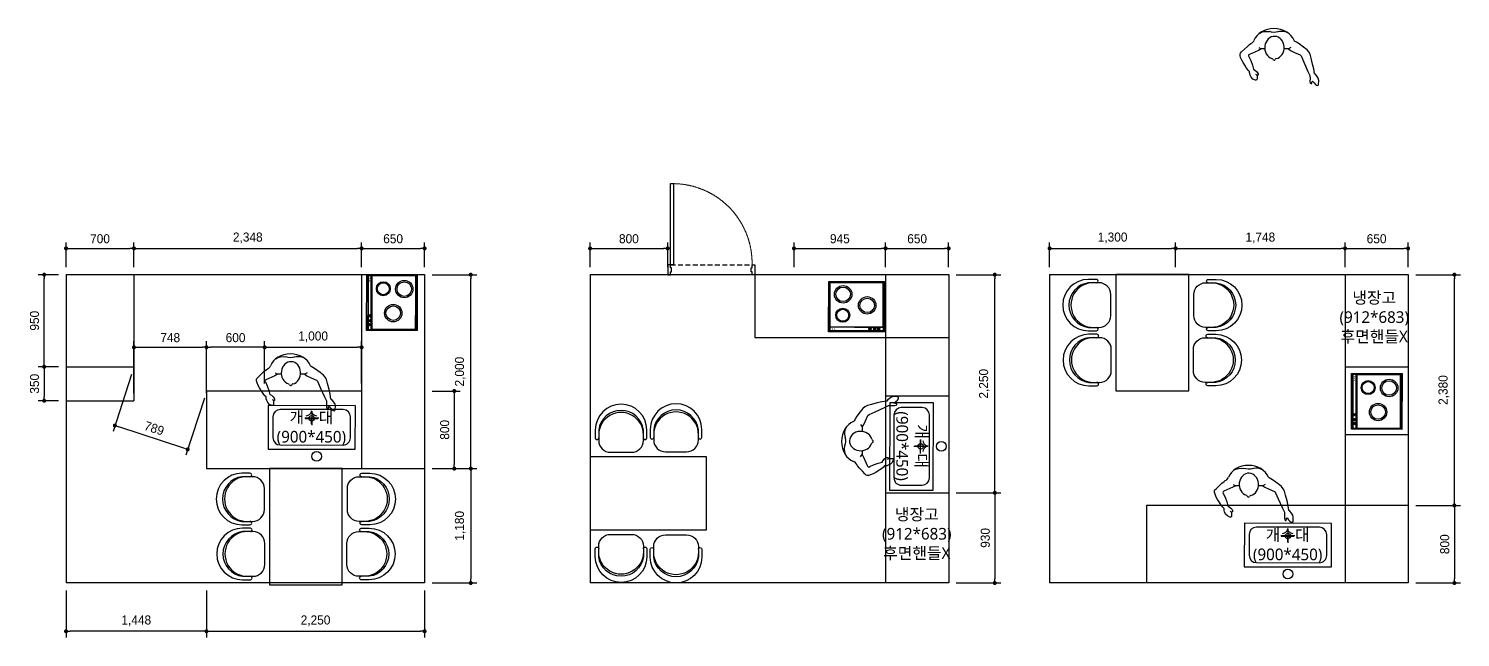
# Model space of a CAD drawing. Header units: millimetres. Extents: x -224448 to 1592092, y -164641 to 319001.
# Drawn here: x 14813 to 29580, y 135051 to 141329 of the extents above; entities that cross this region are included whole.
import ezdxf

# ---------------------------------------------------------------- set-up
doc = ezdxf.new("R2010")
doc.units = ezdxf.units.MM
doc.linetypes.add('CEN', pattern=[62, 60, -1, 0, -1])
doc.linetypes.add('HIDDEN', pattern=[9.525, 6.35, -3.175])
doc.layers.get('Defpoints').update_dxf_attribs({"color": 35})
for name, color, linetype in [('FUR', 6, 'Continuous'), ('I_DOOR', 4, 'Continuous'), ('I_FUR', 6, 'Continuous'), ('I_HAT', 8, 'Continuous'), ('I_TXT', 7, 'Continuous')]:
    doc.layers.add(name, color=color, linetype=linetype)
doc.layers.add('I_CEN', color=1, linetype='CEN', lineweight=13)
doc.layers.add('I_DIM', color=1, linetype='Continuous', lineweight=13)
doc.styles.add('DH-TEXT', font='')
doc.styles.add('GHS', font='Dotum.ttf')
doc.styles.add('맑은고딕', font='malgun.ttf')
doc.styles.get('DH-TEXT').set_extended_font_data('HY울릉도L')
doc.dimstyles.new('HOON DIM', dxfattribs={"dimscale": 52, "dimtxt": 1.8, "dimasz": 0.8, "dimexe": 1.2, "dimexo": 1.5, "dimgap": 1, "dimtad": 1, "dimdec": 0, "dimzin": 0, "dimdsep": 46, "dimlunit": 6, "dimtxsty": 'GHS', "dimblk": 'DOT', "dimcen": 3, "dimclrd": 6, "dimclre": 6, "dimclrt": 3, "dimadec": 0, "dimazin": 0, "dimtm": 1e-09, "dimtfac": 1, "dimtdec": 0, "dimtix": 1, "dimtmove": 2, "dimatfit": 3, "dimldrblk": 'DOT', "dimfxl": 1, "dimtolj": 1, "dimtzin": 0, "dimarcsym": 0})

# ---------------------------------------------------------------- blocks, each defined once
blk = doc.blocks.new('_Dot')
at = {"color": 0, "linetype": 'ByBlock', "lineweight": -2}
blk.add_line((-0.5, 0), (-1, 0), dxfattribs=at)
at = {"color": 0, "linetype": 'ByBlock', "const_width": 0.5}
blk.add_lwpolyline([(-0.25, 0, 1), (0.25, 0, 1)], format="xyb", close=True, dxfattribs=at)
blk = doc.blocks.new('*D1112')
at = {"color": 6, "lineweight": -2, "transparency": 16777216}
for p, q in [((18975, 138792), (19436, 138792)), ((19373, 136834), (19373, 138751)), ((18975, 136792), (19436, 136792))]:
    blk.add_line(p, q, dxfattribs=at)
at = {"layer": 'Defpoints', "color": 0, "transparency": 16777216}
for p in [(18897, 138792), (19373, 138792), (18897, 136792)]:
    blk.add_point(p, dxfattribs=at)
at = {"color": 6, "lineweight": -2, "transparency": 16777216, "xscale": 41.6, "yscale": 41.6, "zscale": 41.6}
for p, rotation in [((19373, 138792), 90), ((19373, 136792), 270)]:
    blk.add_blockref('_Dot', p, dxfattribs=dict(at, rotation=rotation))
at = {"color": 3, "transparency": 16777216, "insert": (19265, 137792), "char_height": 93.6, "attachment_point": 5, "rotation": 90, "style": 'GHS'}
blk.add_mtext('\\A1;2,000', dxfattribs=at)
blk = doc.blocks.new('*D1113')
at = {"color": 6, "lineweight": -2, "transparency": 16777216}
for p, q in [((15121, 138792), (14910, 138792)), ((14973, 137884), (14973, 138751)), ((15121, 137842), (14910, 137842))]:
    blk.add_line(p, q, dxfattribs=at)
at = {"layer": 'Defpoints', "color": 0, "transparency": 16777216}
for p in [(14973, 138792), (15199, 138792), (15199, 137842)]:
    blk.add_point(p, dxfattribs=at)
at = {"color": 6, "lineweight": -2, "transparency": 16777216, "xscale": 41.6, "yscale": 41.6, "zscale": 41.6}
for p, rotation in [((14973, 138792), 90), ((14973, 137842), 270)]:
    blk.add_blockref('_Dot', p, dxfattribs=dict(at, rotation=rotation))
at = {"color": 3, "transparency": 16777216, "insert": (14874, 138317), "char_height": 93.6, "attachment_point": 5, "rotation": 90, "style": 'GHS'}
blk.add_mtext('\\A1;950', dxfattribs=at)
blk = doc.blocks.new('*D1114')
at = {"color": 6, "lineweight": -2, "transparency": 16777216}
for p, q in [((15121, 137842), (14910, 137842)), ((14973, 137801), (14973, 137534)), ((15121, 137492), (14910, 137492))]:
    blk.add_line(p, q, dxfattribs=at)
at = {"layer": 'Defpoints', "color": 0, "transparency": 16777216}
for p in [(15199, 137842), (14973, 137492), (15199, 137492)]:
    blk.add_point(p, dxfattribs=at)
at = {"color": 6, "lineweight": -2, "transparency": 16777216, "xscale": 41.6, "yscale": 41.6, "zscale": 41.6}
for p, rotation in [((14973, 137842), 90), ((14973, 137492), 270)]:
    blk.add_blockref('_Dot', p, dxfattribs=dict(at, rotation=rotation))
at = {"color": 3, "transparency": 16777216, "insert": (14874, 137667), "char_height": 93.6, "attachment_point": 5, "rotation": 90, "style": 'GHS'}
blk.add_mtext('\\A1;350', dxfattribs=at)
blk = doc.blocks.new('*D1115')
at = {"color": 6, "lineweight": -2, "transparency": 16777216}
for p, q in [((15899, 138870), (15899, 139125)), ((18247, 138870), (18247, 139125)), ((15941, 139063), (18205, 139063))]:
    blk.add_line(p, q, dxfattribs=at)
at = {"layer": 'Defpoints', "color": 0, "transparency": 16777216}
for p in [(18247, 139063), (15899, 138792), (18247, 138792)]:
    blk.add_point(p, dxfattribs=at)
at = {"color": 6, "lineweight": -2, "transparency": 16777216, "xscale": 41.6, "yscale": 41.6, "zscale": 41.6, "rotation": 180}
blk.add_blockref('_Dot', (15899, 139063), dxfattribs=at)
at = {"color": 6, "lineweight": -2, "transparency": 16777216, "xscale": 41.6, "yscale": 41.6, "zscale": 41.6}
blk.add_blockref('_Dot', (18247, 139063), dxfattribs=at)
at = {"color": 3, "transparency": 16777216, "insert": (17073, 139171), "char_height": 93.6, "attachment_point": 5, "style": 'GHS'}
blk.add_mtext('\\A1;2,348', dxfattribs=at)
blk = doc.blocks.new('*D1116')
at = {"color": 6, "lineweight": -2, "transparency": 16777216}
for p, q in [((18975, 136792), (19436, 136792)), ((19373, 136751), (19373, 135654)), ((18975, 135612), (19436, 135612))]:
    blk.add_line(p, q, dxfattribs=at)
at = {"layer": 'Defpoints', "color": 0, "transparency": 16777216}
for p in [(18897, 136792), (18897, 135612), (19373, 135612)]:
    blk.add_point(p, dxfattribs=at)
at = {"color": 6, "lineweight": -2, "transparency": 16777216, "xscale": 41.6, "yscale": 41.6, "zscale": 41.6}
for p, rotation in [((19373, 136792), 90), ((19373, 135612), 270)]:
    blk.add_blockref('_Dot', p, dxfattribs=dict(at, rotation=rotation))
at = {"color": 3, "transparency": 16777216, "insert": (19265, 136202), "char_height": 93.6, "attachment_point": 5, "rotation": 90, "style": 'GHS'}
blk.add_mtext('\\A1;1,180', dxfattribs=at)
blk = doc.blocks.new('gg')
at = {"layer": 'I_FUR'}
blk.add_lwpolyline([(39772, 12041, 0.414213), (39894, 12163), (39894, 12189, 1.001496), (39929, 12189), (39929, 12272, 0.999571), (39398, 12272), (39398, 12189, 1.001496), (39433, 12189), (39433, 12163, 0.414213), (39555, 12041)], format="xyb", close=True, dxfattribs=at)
blk.add_lwpolyline([(39894, 12189), (39894, 12272, 0.871098), (39433, 12272), (39433, 12189)], format="xyb", dxfattribs=at)
at = {"layer": 'I_HAT'}
blk.add_arc((39664, 12221), 231, 359.9213, 180.0787, dxfattribs=at)
blk = doc.blocks.new('A$C57680CF2')
at = {"color": 251, "linetype": 'ByBlock'}
for p, q in [((392, 620), (377, 596)), ((377, 558), (377, 596)), ((377, 313), (362, 293)), ((377, 313), (377, 359)), ((392, 289), (377, 313)), ((241, 156), (146, 113)), ((305, 183), (241, 156)), ((318, 194), (305, 183)), ((342, 250), (318, 194)), ((362, 293), (342, 250)), ((369, 122), (396, 157)), ((396, 157), (431, 203)), ((431, 203), (448, 232)), ((448, 232), (458, 250)), ((458, 250), (465, 256)), ((2, 23), (0, 12)), ((0, 12), (2, 6)), ((12, 35), (2, 23)), ((2, 6), (11, 3)), ((11, 3), (52, 0)), ((27, 50), (12, 35)), ((25, 88), (20, 81)), ((20, 81), (20, 74)), ((20, 74), (25, 72)), ((41, 92), (25, 88)), ((25, 72), (35, 71)), ((45, 64), (27, 50)), ((35, 71), (43, 70)), ((73, 91), (41, 92)), ((43, 70), (45, 64)), ((52, 0), (75, 6)), ((104, 92), (73, 91)), ((75, 6), (93, 19)), ((93, 19), (116, 36)), ((146, 113), (104, 92)), ((116, 36), (121, 45)), ((121, 45), (172, 53)), ((172, 53), (221, 64)), ((221, 64), (281, 80)), ((281, 80), (322, 91)), ((322, 91), (347, 104)), ((347, 104), (369, 122))]:
    blk.add_line(p, q, dxfattribs=at)
for points in [[(107, 639), (95, 638), (70, 637), (62, 639), (55, 644), (55, 654), (66, 680), (85, 698), (107, 708), (123, 713), (133, 714), (144, 714), (155, 727), (178, 745), (210, 765), (236, 782), (261, 795), (290, 807), (309, 812), (324, 812), (334, 809), (347, 797), (374, 768), (404, 736), (423, 714), (432, 701), (440, 687), (449, 677), (458, 672), (465, 669)], [(377, 596), (362, 623), (320, 716), (314, 725), (306, 727), (298, 722), (259, 703), (211, 686), (169, 675), (160, 660), (145, 643), (131, 632), (121, 627), (110, 626), (107, 629), (106, 637), (109, 643), (115, 649)]]:
    blk.add_lwpolyline(points, dxfattribs=at)
for centre, start, end in [((261, 436), 12.4529, 61.6545), ((264, 489), 293.9975, 342.624)]:
    blk.add_arc(centre, 16.2, start, end, dxfattribs=at)
for centre, major_axis, ratio, start_param, end_param in [((406, 463), (0, 219), 0.828235, 3.474185, 5.950593), ((278, 462), (-16.9, 0), 0.833333, -1.080155, 0.996278), ((391, 458), (-116, 0), 0.863568, 0.188441, 6.01926), ((501, 383), (0, 94.4), 0.60241, 3.567278, 5.15537)]:
    blk.add_ellipse(centre, major_axis=major_axis, ratio=ratio, start_param=start_param, end_param=end_param, dxfattribs=at)
at = {"color": 251, "linetype": 'ByBlock', "extrusion": (0, 0, -1)}
for centre, start_param, end_param in [((502, 539), 0.65598, 1.886666), ((605, 460), 4.269408, 5.264562)]:
    blk.add_ellipse(centre, major_axis=(0, 94.4), ratio=0.60241, start_param=start_param, end_param=end_param, dxfattribs=at)
blk = doc.blocks.new('*D1117')
at = {"color": 6, "lineweight": -2, "transparency": 16777216}
for p, q in [((15199, 138870), (15199, 139125)), ((15899, 138870), (15899, 139125)), ((15241, 139063), (15857, 139063))]:
    blk.add_line(p, q, dxfattribs=at)
at = {"layer": 'Defpoints', "color": 0, "transparency": 16777216}
for p in [(15899, 139063), (15199, 138792), (15899, 138792)]:
    blk.add_point(p, dxfattribs=at)
at = {"color": 6, "lineweight": -2, "transparency": 16777216, "xscale": 41.6, "yscale": 41.6, "zscale": 41.6, "rotation": 180}
blk.add_blockref('_Dot', (15199, 139063), dxfattribs=at)
at = {"color": 6, "lineweight": -2, "transparency": 16777216, "xscale": 41.6, "yscale": 41.6, "zscale": 41.6}
blk.add_blockref('_Dot', (15899, 139063), dxfattribs=at)
at = {"color": 3, "transparency": 16777216, "insert": (15549, 139162), "char_height": 93.6, "attachment_point": 5, "style": 'GHS'}
blk.add_mtext('\\A1;700', dxfattribs=at)
blk = doc.blocks.new('*D1118')
at = {"color": 6, "lineweight": -2, "transparency": 16777216}
for p, q in [((18247, 138870), (18247, 139125)), ((18897, 138870), (18897, 139125)), ((18289, 139063), (18855, 139063))]:
    blk.add_line(p, q, dxfattribs=at)
at = {"layer": 'Defpoints', "color": 0, "transparency": 16777216}
for p in [(18897, 139063), (18247, 138792), (18897, 138792)]:
    blk.add_point(p, dxfattribs=at)
at = {"color": 6, "lineweight": -2, "transparency": 16777216, "xscale": 41.6, "yscale": 41.6, "zscale": 41.6, "rotation": 180}
blk.add_blockref('_Dot', (18247, 139063), dxfattribs=at)
at = {"color": 6, "lineweight": -2, "transparency": 16777216, "xscale": 41.6, "yscale": 41.6, "zscale": 41.6}
blk.add_blockref('_Dot', (18897, 139063), dxfattribs=at)
at = {"color": 3, "transparency": 16777216, "insert": (18572, 139162), "char_height": 93.6, "attachment_point": 5, "style": 'GHS'}
blk.add_mtext('\\A1;650', dxfattribs=at)
blk = doc.blocks.new('*D1119')
at = {"color": 6, "lineweight": -2, "transparency": 16777216}
for p, q in [((18975, 137592), (19265, 137592)), ((19203, 137551), (19203, 136834)), ((18975, 136792), (19265, 136792))]:
    blk.add_line(p, q, dxfattribs=at)
at = {"layer": 'Defpoints', "color": 0, "transparency": 16777216}
for p in [(18897, 137592), (18897, 136792), (19203, 136792)]:
    blk.add_point(p, dxfattribs=at)
at = {"color": 6, "lineweight": -2, "transparency": 16777216, "xscale": 41.6, "yscale": 41.6, "zscale": 41.6}
for p, rotation in [((19203, 137592), 90), ((19203, 136792), 270)]:
    blk.add_blockref('_Dot', p, dxfattribs=dict(at, rotation=rotation))
at = {"color": 3, "transparency": 16777216, "insert": (19104, 137192), "char_height": 93.6, "attachment_point": 5, "rotation": 90, "style": 'GHS'}
blk.add_mtext('\\A1;800', dxfattribs=at)
blk = doc.blocks.new('3구 인덕션')
at = {"layer": 'FUR'}
for p, q in [((25653, 139935), (25153, 139936)), ((25153, 139936), (25153, 139668)), ((25190, 139934), (25156, 139934)), ((25156, 139934), (25156, 139669)), ((25189, 139669), (25190, 139934)), ((25193, 139936), (25193, 139668)), ((25197, 139932), (25196, 139670)), ((25648, 139932), (25197, 139932)), ((25648, 139670), (25648, 139932)), ((25653, 139667), (25653, 139935)), ((25153, 139679), (25152, 139380)), ((25156, 139679), (25156, 139381)), ((25189, 139381), (25189, 139679)), ((25193, 139679), (25192, 139380)), ((25196, 139679), (25196, 139382)), ((25647, 139382), (25648, 139670)), ((25652, 139379), (25653, 139667)), ((25183, 139522), (25164, 139522)), ((25183, 139519), (25164, 139519)), ((25183, 139471), (25164, 139471)), ((25183, 139468), (25164, 139468)), ((25183, 139432), (25164, 139432)), ((25183, 139429), (25164, 139429)), ((25152, 139380), (25652, 139379)), ((25156, 139381), (25189, 139381)), ((25196, 139382), (25647, 139382))]:
    blk.add_line(p, q, dxfattribs=at)
blk.add_lwpolyline([(25663, 139945), (25662, 139369), (25142, 139370), (25143, 139946)], close=True, dxfattribs=at)
for centre, radius in [((25314, 139800), 72), ((25314, 139800), 62), ((25530, 139796), 89.9), ((25530, 139796), 74.9), ((25416, 139548), 89.9), ((25416, 139548), 74.9), ((25174, 139520), 12.5), ((25174, 139470), 12.5), ((25173, 139430), 12.5), ((25174, 139520), 9.52), ((25174, 139470), 9.52), ((25173, 139430), 9.52)]:
    blk.add_circle(centre, radius, dxfattribs=at)
at = {"layer": 'FUR', "style": 'DH-TEXT'}
blk.add_text('Miele', height=15, rotation=269.9115, dxfattribs=at).set_placement((25166, 139917))
blk = doc.blocks.new('sdksd')
at = {"layer": 'I_FUR'}
for p, q in [((656176, -409315), (656176, -409531)), ((656901, -409240), (656251, -409240)), ((656648, -409330), (656504, -409330)), ((656576, -409258), (656576, -409402)), ((656976, -409531), (656976, -409315)), ((656251, -409606), (656901, -409606))]:
    blk.add_line(p, q, dxfattribs=at)
blk.add_lwpolyline([(657026, -409650), (657026, -409200), (656126, -409200), (656126, -409650)], close=True, dxfattribs=at)
blk.add_circle((656576, -409330), 27.5, dxfattribs=at)
for centre, start, end in [((656251, -409315), 90, 180), ((656901, -409315), 0, 90), ((656251, -409531), 180, 270), ((656901, -409531), 270, 0)]:
    blk.add_arc(centre, 75, start, end, dxfattribs=at)
at = {"layer": 'I_TXT', "insert": (656573, -409434), "char_height": 120, "width": 3000, "attachment_point": 5, "style": '맑은고딕'}
blk.add_mtext('개수대\\P(900*450)', dxfattribs=at)
blk = doc.blocks.new('*D1123')
at = {"color": 6, "lineweight": -2, "transparency": 16777216}
for p, q in [((29119, 138792), (29580, 138792)), ((29518, 136454), (29518, 138751)), ((29119, 136412), (29580, 136412))]:
    blk.add_line(p, q, dxfattribs=at)
at = {"layer": 'Defpoints', "color": 0, "transparency": 16777216}
for p in [(29041, 138792), (29518, 138792), (29041, 136412)]:
    blk.add_point(p, dxfattribs=at)
at = {"color": 6, "lineweight": -2, "transparency": 16777216, "xscale": 41.6, "yscale": 41.6, "zscale": 41.6}
for p, rotation in [((29518, 138792), 90), ((29518, 136412), 270)]:
    blk.add_blockref('_Dot', p, dxfattribs=dict(at, rotation=rotation))
at = {"color": 3, "transparency": 16777216, "insert": (29410, 137602), "char_height": 93.6, "attachment_point": 5, "rotation": 90, "style": 'GHS'}
blk.add_mtext('\\A1;2,380', dxfattribs=at)
blk = doc.blocks.new('*D1124')
at = {"color": 6, "lineweight": -2, "transparency": 16777216}
for p, q in [((26643, 138870), (26643, 139125)), ((28391, 138870), (28391, 139125)), ((26685, 139063), (28350, 139063))]:
    blk.add_line(p, q, dxfattribs=at)
at = {"layer": 'Defpoints', "color": 0, "transparency": 16777216}
for p in [(28391, 139063), (26643, 138792), (28391, 138792)]:
    blk.add_point(p, dxfattribs=at)
at = {"color": 6, "lineweight": -2, "transparency": 16777216, "xscale": 41.6, "yscale": 41.6, "zscale": 41.6, "rotation": 180}
blk.add_blockref('_Dot', (26643, 139063), dxfattribs=at)
at = {"color": 6, "lineweight": -2, "transparency": 16777216, "xscale": 41.6, "yscale": 41.6, "zscale": 41.6}
blk.add_blockref('_Dot', (28391, 139063), dxfattribs=at)
at = {"color": 3, "transparency": 16777216, "insert": (27517, 139171), "char_height": 93.6, "attachment_point": 5, "style": 'GHS'}
blk.add_mtext('\\A1;1,748', dxfattribs=at)
blk = doc.blocks.new('*D1125')
at = {"color": 6, "lineweight": -2, "transparency": 16777216}
for p, q in [((29119, 136412), (29580, 136412)), ((29518, 136371), (29518, 135654)), ((29119, 135612), (29580, 135612))]:
    blk.add_line(p, q, dxfattribs=at)
at = {"layer": 'Defpoints', "color": 0, "transparency": 16777216}
for p in [(29041, 136412), (29041, 135612), (29518, 135612)]:
    blk.add_point(p, dxfattribs=at)
at = {"color": 6, "lineweight": -2, "transparency": 16777216, "xscale": 41.6, "yscale": 41.6, "zscale": 41.6}
for p, rotation in [((29518, 136412), 90), ((29518, 135612), 270)]:
    blk.add_blockref('_Dot', p, dxfattribs=dict(at, rotation=rotation))
at = {"color": 3, "transparency": 16777216, "insert": (29419, 136012), "char_height": 93.6, "attachment_point": 5, "rotation": 90, "style": 'GHS'}
blk.add_mtext('\\A1;800', dxfattribs=at)
blk = doc.blocks.new('*D1121')
at = {"color": 6, "lineweight": -2, "transparency": 16777216}
for p, q in [((25343, 138870), (25343, 139125)), ((26643, 138870), (26643, 139125)), ((25385, 139063), (26602, 139063))]:
    blk.add_line(p, q, dxfattribs=at)
at = {"layer": 'Defpoints', "color": 0, "transparency": 16777216}
for p in [(26643, 139063), (25343, 138792), (26643, 138792)]:
    blk.add_point(p, dxfattribs=at)
at = {"color": 6, "lineweight": -2, "transparency": 16777216, "xscale": 41.6, "yscale": 41.6, "zscale": 41.6, "rotation": 180}
blk.add_blockref('_Dot', (25343, 139063), dxfattribs=at)
at = {"color": 6, "lineweight": -2, "transparency": 16777216, "xscale": 41.6, "yscale": 41.6, "zscale": 41.6}
blk.add_blockref('_Dot', (26643, 139063), dxfattribs=at)
at = {"color": 3, "transparency": 16777216, "insert": (25993, 139171), "char_height": 93.6, "attachment_point": 5, "style": 'GHS'}
blk.add_mtext('\\A1;1,300', dxfattribs=at)
blk = doc.blocks.new('*D1122')
at = {"color": 6, "lineweight": -2, "transparency": 16777216}
for p, q in [((28391, 138870), (28391, 139125)), ((29041, 138870), (29041, 139125)), ((28433, 139063), (29000, 139063))]:
    blk.add_line(p, q, dxfattribs=at)
at = {"layer": 'Defpoints', "color": 0, "transparency": 16777216}
for p in [(29041, 139063), (28391, 138792), (29041, 138792)]:
    blk.add_point(p, dxfattribs=at)
at = {"color": 6, "lineweight": -2, "transparency": 16777216, "xscale": 41.6, "yscale": 41.6, "zscale": 41.6, "rotation": 180}
blk.add_blockref('_Dot', (28391, 139063), dxfattribs=at)
at = {"color": 6, "lineweight": -2, "transparency": 16777216, "xscale": 41.6, "yscale": 41.6, "zscale": 41.6}
blk.add_blockref('_Dot', (29041, 139063), dxfattribs=at)
at = {"color": 3, "transparency": 16777216, "insert": (28716, 139162), "char_height": 93.6, "attachment_point": 5, "style": 'GHS'}
blk.add_mtext('\\A1;650', dxfattribs=at)
blk = doc.blocks.new('*D1126')
at = {"color": 6, "lineweight": -2, "transparency": 16777216}
for p, q in [((17247, 137670), (17247, 138105)), ((18247, 137670), (18247, 138105)), ((17289, 138043), (18205, 138043))]:
    blk.add_line(p, q, dxfattribs=at)
at = {"layer": 'Defpoints', "color": 0, "transparency": 16777216}
for p in [(18247, 138043), (17247, 137592), (18247, 137592)]:
    blk.add_point(p, dxfattribs=at)
at = {"color": 6, "lineweight": -2, "transparency": 16777216, "xscale": 41.6, "yscale": 41.6, "zscale": 41.6, "rotation": 180}
blk.add_blockref('_Dot', (17247, 138043), dxfattribs=at)
at = {"color": 6, "lineweight": -2, "transparency": 16777216, "xscale": 41.6, "yscale": 41.6, "zscale": 41.6}
blk.add_blockref('_Dot', (18247, 138043), dxfattribs=at)
at = {"color": 3, "transparency": 16777216, "insert": (17747, 138151), "char_height": 93.6, "attachment_point": 5, "style": 'GHS'}
blk.add_mtext('\\A1;1,000', dxfattribs=at)
blk = doc.blocks.new('*D1127')
at = {"color": 6, "lineweight": -2, "transparency": 16777216}
for p, q in [((16647, 137670), (16647, 138105)), ((17247, 137670), (17247, 138105)), ((17205, 138043), (16689, 138043))]:
    blk.add_line(p, q, dxfattribs=at)
at = {"layer": 'Defpoints', "color": 0, "transparency": 16777216}
for p in [(16647, 138043), (16647, 137592), (17247, 137592)]:
    blk.add_point(p, dxfattribs=at)
at = {"color": 6, "lineweight": -2, "transparency": 16777216, "xscale": 41.6, "yscale": 41.6, "zscale": 41.6, "rotation": 180}
blk.add_blockref('_Dot', (16647, 138043), dxfattribs=at)
at = {"color": 6, "lineweight": -2, "transparency": 16777216, "xscale": 41.6, "yscale": 41.6, "zscale": 41.6}
blk.add_blockref('_Dot', (17247, 138043), dxfattribs=at)
at = {"color": 3, "transparency": 16777216, "insert": (16947, 138142), "char_height": 93.6, "attachment_point": 5, "style": 'GHS'}
blk.add_mtext('\\A1;600', dxfattribs=at)
blk = doc.blocks.new('*D1128')
at = {"color": 6, "lineweight": -2, "transparency": 16777216}
for p, q in [((15899, 137570), (15899, 138105)), ((16647, 137570), (16647, 138105)), ((15941, 138043), (16605, 138043))]:
    blk.add_line(p, q, dxfattribs=at)
at = {"layer": 'Defpoints', "color": 0, "transparency": 16777216}
for p in [(16647, 138043), (15899, 137492), (16647, 137492)]:
    blk.add_point(p, dxfattribs=at)
at = {"color": 6, "lineweight": -2, "transparency": 16777216, "xscale": 41.6, "yscale": 41.6, "zscale": 41.6, "rotation": 180}
blk.add_blockref('_Dot', (15899, 138043), dxfattribs=at)
at = {"color": 6, "lineweight": -2, "transparency": 16777216, "xscale": 41.6, "yscale": 41.6, "zscale": 41.6}
blk.add_blockref('_Dot', (16647, 138043), dxfattribs=at)
at = {"color": 3, "transparency": 16777216, "insert": (16273, 138142), "char_height": 93.6, "attachment_point": 5, "style": 'GHS'}
blk.add_mtext('\\A1;748', dxfattribs=at)
blk = doc.blocks.new('*D1129')
at = {"color": 6, "lineweight": -2, "transparency": 16777216}
for p, q in [((16647, 135534), (16647, 135051)), ((18897, 135534), (18897, 135051)), ((16689, 135114), (18855, 135114))]:
    blk.add_line(p, q, dxfattribs=at)
at = {"layer": 'Defpoints', "color": 0, "transparency": 16777216}
for p in [(16647, 135612), (18897, 135612), (18897, 135114)]:
    blk.add_point(p, dxfattribs=at)
at = {"color": 6, "lineweight": -2, "transparency": 16777216, "xscale": 41.6, "yscale": 41.6, "zscale": 41.6, "rotation": 180}
blk.add_blockref('_Dot', (16647, 135114), dxfattribs=at)
at = {"color": 6, "lineweight": -2, "transparency": 16777216, "xscale": 41.6, "yscale": 41.6, "zscale": 41.6}
blk.add_blockref('_Dot', (18897, 135114), dxfattribs=at)
at = {"color": 3, "transparency": 16777216, "insert": (17772, 135222), "char_height": 93.6, "attachment_point": 5, "style": 'GHS'}
blk.add_mtext('\\A1;2,250', dxfattribs=at)
blk = doc.blocks.new('*D1130')
at = {"color": 6, "lineweight": -2, "transparency": 16777216}
for p, q in [((15199, 135534), (15199, 135051)), ((16647, 135534), (16647, 135051)), ((16605, 135114), (15241, 135114))]:
    blk.add_line(p, q, dxfattribs=at)
at = {"layer": 'Defpoints', "color": 0, "transparency": 16777216}
for p in [(15199, 135612), (16647, 135612), (15199, 135114)]:
    blk.add_point(p, dxfattribs=at)
at = {"color": 6, "lineweight": -2, "transparency": 16777216, "xscale": 41.6, "yscale": 41.6, "zscale": 41.6, "rotation": 180}
blk.add_blockref('_Dot', (15199, 135114), dxfattribs=at)
at = {"color": 6, "lineweight": -2, "transparency": 16777216, "xscale": 41.6, "yscale": 41.6, "zscale": 41.6}
blk.add_blockref('_Dot', (16647, 135114), dxfattribs=at)
at = {"color": 3, "transparency": 16777216, "insert": (15923, 135222), "char_height": 93.6, "attachment_point": 5, "style": 'GHS'}
blk.add_mtext('\\A1;1,448', dxfattribs=at)
blk = doc.blocks.new('*D1131')
at = {"color": 6, "lineweight": -2, "transparency": 16777216}
for p, q in [((15875, 137764), (15683, 137176)), ((16625, 137518), (16433, 136931)), ((16413, 137003), (15742, 137223))]:
    blk.add_line(p, q, dxfattribs=at)
at = {"layer": 'Defpoints', "color": 0, "transparency": 16777216}
for p in [(15899, 137838), (16649, 137592), (15702, 137236)]:
    blk.add_point(p, dxfattribs=at)
at = {"color": 6, "lineweight": -2, "transparency": 16777216, "xscale": 41.6, "yscale": 41.6, "zscale": 41.6}
for p, rotation in [((15702, 137236), 161.884850915908), ((16452, 136990), 341.884850915908)]:
    blk.add_blockref('_Dot', p, dxfattribs=dict(at, rotation=rotation))
at = {"color": 3, "transparency": 16777216, "insert": (16108, 137207), "char_height": 93.6, "attachment_point": 5, "rotation": 341.8849, "style": 'GHS'}
blk.add_mtext('\\A1;789', dxfattribs=at)
blk = doc.blocks.new('*D1147')
at = {"color": 6, "lineweight": -2, "transparency": 16777216}
for p, q in [((24380, 138792), (24841, 138792)), ((24778, 136584), (24778, 138751)), ((24380, 136542), (24841, 136542))]:
    blk.add_line(p, q, dxfattribs=at)
at = {"layer": 'Defpoints', "color": 0, "transparency": 16777216}
for p in [(24302, 138792), (24778, 138792), (24302, 136542)]:
    blk.add_point(p, dxfattribs=at)
at = {"color": 6, "lineweight": -2, "transparency": 16777216, "xscale": 41.6, "yscale": 41.6, "zscale": 41.6}
for p, rotation in [((24778, 138792), 90), ((24778, 136542), 270)]:
    blk.add_blockref('_Dot', p, dxfattribs=dict(at, rotation=rotation))
at = {"color": 3, "transparency": 16777216, "insert": (24671, 137667), "char_height": 93.6, "attachment_point": 5, "rotation": 90, "style": 'GHS'}
blk.add_mtext('\\A1;2,250', dxfattribs=at)
blk = doc.blocks.new('*D1144')
at = {"color": 6, "lineweight": -2, "transparency": 16777216}
for p, q in [((22707, 138870), (22707, 139125)), ((23652, 138870), (23652, 139125)), ((22749, 139063), (23611, 139063))]:
    blk.add_line(p, q, dxfattribs=at)
at = {"layer": 'Defpoints', "color": 0, "transparency": 16777216}
for p in [(23652, 139063), (22707, 138792), (23652, 138792)]:
    blk.add_point(p, dxfattribs=at)
at = {"color": 6, "lineweight": -2, "transparency": 16777216, "xscale": 41.6, "yscale": 41.6, "zscale": 41.6, "rotation": 180}
blk.add_blockref('_Dot', (22707, 139063), dxfattribs=at)
at = {"color": 6, "lineweight": -2, "transparency": 16777216, "xscale": 41.6, "yscale": 41.6, "zscale": 41.6}
blk.add_blockref('_Dot', (23652, 139063), dxfattribs=at)
at = {"color": 3, "transparency": 16777216, "insert": (23180, 139162), "char_height": 93.6, "attachment_point": 5, "style": 'GHS'}
blk.add_mtext('\\A1;945', dxfattribs=at)
blk = doc.blocks.new('*D1148')
at = {"color": 6, "lineweight": -2, "transparency": 16777216}
for p, q in [((24380, 136542), (24841, 136542)), ((24778, 136501), (24778, 135654)), ((24380, 135612), (24841, 135612))]:
    blk.add_line(p, q, dxfattribs=at)
at = {"layer": 'Defpoints', "color": 0, "transparency": 16777216}
for p in [(24302, 136542), (24302, 135612), (24778, 135612)]:
    blk.add_point(p, dxfattribs=at)
at = {"color": 6, "lineweight": -2, "transparency": 16777216, "xscale": 41.6, "yscale": 41.6, "zscale": 41.6}
for p, rotation in [((24778, 136542), 90), ((24778, 135612), 270)]:
    blk.add_blockref('_Dot', p, dxfattribs=dict(at, rotation=rotation))
at = {"color": 3, "transparency": 16777216, "insert": (24680, 136077), "char_height": 93.6, "attachment_point": 5, "rotation": 90, "style": 'GHS'}
blk.add_mtext('\\A1;930', dxfattribs=at)
blk = doc.blocks.new('*D1145')
at = {"color": 6, "lineweight": -2, "transparency": 16777216}
for p, q in [((20604, 138870), (20604, 139125)), ((21404, 138870), (21404, 139125)), ((20646, 139063), (21363, 139063))]:
    blk.add_line(p, q, dxfattribs=at)
at = {"layer": 'Defpoints', "color": 0, "transparency": 16777216}
for p in [(21404, 139063), (20604, 138792), (21404, 138792)]:
    blk.add_point(p, dxfattribs=at)
at = {"color": 6, "lineweight": -2, "transparency": 16777216, "xscale": 41.6, "yscale": 41.6, "zscale": 41.6, "rotation": 180}
blk.add_blockref('_Dot', (20604, 139063), dxfattribs=at)
at = {"color": 6, "lineweight": -2, "transparency": 16777216, "xscale": 41.6, "yscale": 41.6, "zscale": 41.6}
blk.add_blockref('_Dot', (21404, 139063), dxfattribs=at)
at = {"color": 3, "transparency": 16777216, "insert": (21004, 139162), "char_height": 93.6, "attachment_point": 5, "style": 'GHS'}
blk.add_mtext('\\A1;800', dxfattribs=at)
blk = doc.blocks.new('*D1146')
at = {"color": 6, "lineweight": -2, "transparency": 16777216}
for p, q in [((23652, 138870), (23652, 139125)), ((24302, 138870), (24302, 139125)), ((23694, 139063), (24261, 139063))]:
    blk.add_line(p, q, dxfattribs=at)
at = {"layer": 'Defpoints', "color": 0, "transparency": 16777216}
for p in [(24302, 139063), (23652, 138792), (24302, 138792)]:
    blk.add_point(p, dxfattribs=at)
at = {"color": 6, "lineweight": -2, "transparency": 16777216, "xscale": 41.6, "yscale": 41.6, "zscale": 41.6, "rotation": 180}
blk.add_blockref('_Dot', (23652, 139063), dxfattribs=at)
at = {"color": 6, "lineweight": -2, "transparency": 16777216, "xscale": 41.6, "yscale": 41.6, "zscale": 41.6}
blk.add_blockref('_Dot', (24302, 139063), dxfattribs=at)
at = {"color": 3, "transparency": 16777216, "insert": (23977, 139162), "char_height": 93.6, "attachment_point": 5, "style": 'GHS'}
blk.add_mtext('\\A1;650', dxfattribs=at)
blk = doc.blocks.new('klsdfa')
at = {"layer": 'I_CEN'}
blk.add_arc((2937606, -1355168), 820, 90.7053, 181.3042, dxfattribs=at)
at = {"layer": 'I_DOOR'}
for points in [[(2937596, -1354347), (2937596, -1355187), (2937626, -1355187), (2937626, -1354347)], [(2936756, -1355187), (2936756, -1355287), (2936786, -1355287), (2936786, -1355257), (2936796, -1355257), (2936796, -1355217), (2936786, -1355217), (2936786, -1355187), (2936756, -1355187)], [(2937656, -1355187), (2937656, -1355287), (2937626, -1355287), (2937626, -1355257), (2937616, -1355257), (2937616, -1355217), (2937626, -1355217), (2937626, -1355187), (2937656, -1355187)]]:
    blk.add_lwpolyline(points, close=True, dxfattribs=at)
at = {"layer": 'I_FUR', "color": 8, "linetype": 'HIDDEN', "ltscale": 8}
for p, q in [((2937626, -1355187), (2936786, -1355187)), ((2936786, -1355287), (2937626, -1355287))]:
    blk.add_line(p, q, dxfattribs=at)

msp = doc.modelspace()

# ---------------------------------------------------------------- linework, layer by layer
at = {"color": 2}
for p, q in [((15199.003, 138792.281), (18897.003, 138792.281)), ((15199.003, 138792.281), (15199.003, 135612.281)), ((15899.003, 138792.281), (15899.003, 137492.281)), ((18247.003, 138792.281), (18247.003, 136792.281)), ((18897.003, 138792.281), (18897.003, 135612.281)), ((20604.208, 138792.281), (24302.208, 138792.281)), ((20604.208, 138792.281), (20604.208, 135612.281)), ((22304.208, 138792.281), (22304.208, 138142.281)), ((23652.208, 138792.281), (23652.208, 135612.281)), ((24302.208, 138792.281), (24302.208, 135612.281)), ((25343.408, 138792.281), (29041.408, 138792.281)), ((25343.408, 138792.281), (25343.408, 135612.281)), ((26027.673, 138792.281), (26027.673, 137592.281)), ((26777.673, 138792.281), (26027.673, 138792.281)), ((26777.673, 137592.281), (26777.673, 138792.281)), ((28391.408, 138792.281), (28391.408, 135612.281)), ((29041.408, 138792.281), (29041.408, 135612.281)), ((22304.208, 138142.281), (24302.208, 138142.281)), ((15199.003, 137842.281), (15899.003, 137842.281)), ((28391.408, 137842.281), (29041.408, 137842.281)), ((15199.003, 137492.281), (15899.003, 137492.281)), ((16647.003, 137592.281), (18247.003, 137592.281)), ((16647.003, 137592.281), (16647.003, 136792.281)), ((23652.208, 137542.281), (24302.208, 137542.281)), ((26027.673, 137592.281), (26777.673, 137592.281)), ((28391.408, 137142.281), (29041.408, 137142.281)), ((21804.208, 136911.804), (20604.208, 136911.804)), ((20604.208, 136911.804), (20604.208, 136161.804)), ((21804.208, 136161.804), (21804.208, 136911.804)), ((16647.003, 136792.281), (18897.003, 136792.281)), ((17297.003, 136792.281), (17297.003, 135592.281)), ((18047.003, 136792.281), (17297.003, 136792.281)), ((18047.003, 135592.281), (18047.003, 136792.281)), ((23652.208, 136542.281), (24302.208, 136542.281)), ((29041.408, 136412.281), (26343.408, 136412.281)), ((26343.408, 136412.281), (26343.408, 135612.281)), ((20604.208, 136161.804), (21804.208, 136161.804)), ((18897.003, 135612.281), (15199.003, 135612.281)), ((17297.003, 135592.281), (18047.003, 135592.281)), ((24302.208, 135612.281), (20604.208, 135612.281)), ((29041.408, 135612.281), (25343.408, 135612.281))]:
    msp.add_line(p, q, dxfattribs=at)
at = {"layer": 'FUR'}
for centre in [(24226.515, 137021.386), (17783.834, 136917.779), (27800.829, 135704.195)]:
    msp.add_circle(centre, 50, dxfattribs=at)

# ---------------------------------------------------------------- block references
for p, rotation in [((28120.546, 140742.738), 89.99999999999999), ((17976.142, 137387.636), 89.99999999999999), ((23785.918, 137534.046), 180), ((27856.821, 136237.533), 89.99999999999999)]:
    msp.add_blockref('A$C57680CF2', p, dxfattribs=dict(rotation=rotation))
at = {"color": 2}
for p in [(-6842.904, -1152.826), (3315.301, -2172.99)]:
    msp.add_blockref('3구 인덕션', p, dxfattribs=at)
at = {"color": 2, "rotation": 90}
msp.add_blockref('3구 인덕션', (163009.785, 113059.379), dxfattribs=at)
at = {"layer": 'FUR', "rotation": 90.00000000000001}
for p in [(38015.412, 98814.56), (38020.322, 98247.765), (29284.743, 96814.56), (29289.653, 96247.765)]:
    msp.add_blockref('gg', p, dxfattribs=at)
at = {"layer": 'FUR', "xscale": -1}
for p, rotation in [((14789.933, 98814.56), 270), ((14785.023, 98247.765), 270), ((6059.264, 96814.56), 270), ((6054.354, 96247.765), 270), ((-18740.308, 148154.454), 180), ((-18173.512, 148149.543), 180)]:
    msp.add_blockref('gg', p, dxfattribs=dict(at, rotation=rotation))
at = {"layer": 'FUR'}
for p in [(-18740.308, 124919.154), (-18173.512, 124924.065)]:
    msp.add_blockref('gg', p, dxfattribs=at)
at = {"layer": 'I_DIM'}
for p, rotation in [((-638210.484, 547655.583), 359.9114548369571), ((434357.67, 792963.118), 269.9114548369571), ((-628140.903, 546441.999), 359.9114548369571)]:
    msp.add_blockref('sdksd', p, dxfattribs=dict(at, rotation=rotation))
at = {"layer": 'I_DOOR', "color": 3, "xscale": -1}
msp.add_blockref('klsdfa', (2959060.368, 1494078.921), dxfattribs=at)

# ---------------------------------------------------------------- texts
at = {"layer": 'I_TXT', "char_height": 120, "width": 1117.62782, "attachment_point": 5, "style": '맑은고딕'}
for insert in [(28691.767, 138347.946), (23973.346, 136113.359)]:
    msp.add_mtext('냉장고\\P(912*683)\\P후면핸들X', dxfattribs=dict(at, insert=insert))

# ---------------------------------------------------------------- dimensions: what is measured, and where the dimension line sits
at = {"color": 2}
for base, p1, p2, picture, middle in [((15899.003, 139062.759), (15199.003, 138792.281), (15899.003, 138792.281), '*D1117', (15549.003, 139161.622)), ((18247.003, 139062.759), (15899.003, 138792.281), (18247.003, 138792.281), '*D1115', (17073.003, 139170.639)), ((18897.003, 139062.759), (18247.003, 138792.281), (18897.003, 138792.281), '*D1118', (18572.003, 139161.622)), ((21404.208, 139062.759), (20604.208, 138792.281), (21404.208, 138792.281), '*D1145', (21004.208, 139161.622)), ((23652.208, 139062.759), (22707.325, 138792.281), (23652.208, 138792.281), '*D1144', (23179.767, 139161.622)), ((24302.208, 139062.759), (23652.208, 138792.281), (24302.208, 138792.281), '*D1146', (23977.208, 139161.622)), ((26643.408, 139062.759), (25343.408, 138792.281), (26643.408, 138792.281), '*D1121', (25993.408, 139170.639)), ((28391.408, 139062.759), (26643.408, 138792.281), (28391.408, 138792.281), '*D1124', (27517.408, 139170.639)), ((29041.408, 139062.759), (28391.408, 138792.281), (29041.408, 138792.281), '*D1122', (28716.408, 139161.622)), ((16647.003, 138042.744), (15899.003, 137492.281), (16647.003, 137492.281), '*D1128', (16273.003, 138141.607)), ((16647.003, 138042.744), (17247.076, 137592.281), (16647.003, 137592.281), '*D1127', (16947.04, 138141.607)), ((18247.003, 138042.744), (17247.076, 137592.281), (18247.003, 137592.281), '*D1126', (17747.04, 138150.624)), ((15199.003, 135113.719), (16647.003, 135612.281), (15199.003, 135612.281), '*D1130', (15923.003, 135221.599)), ((18897.003, 135113.719), (16647.003, 135612.281), (18897.003, 135612.281), '*D1129', (17772.003, 135221.599))]:
    dim = msp.add_linear_dim(base=base, p1=p1, p2=p2, dimstyle='HOON DIM', override={"dimfxl": 1.35}, dxfattribs=at)
    dim.commit()
    dim.dimension.update_dxf_attribs({"geometry": picture, "text_midpoint": middle})
for base, p1, p2, picture, middle in [((14972.897, 138792.281), (15199.003, 137842.281), (15199.003, 138792.281), '*D1113', (14874.033, 138317.281)), ((19373.236, 138792.281), (18897.003, 136792.281), (18897.003, 138792.281), '*D1112', (19265.355, 137792.281)), ((24778.44, 138792.281), (24302.208, 136542.281), (24302.208, 138792.281), '*D1147', (24670.56, 137667.281)), ((29517.64, 138792.281), (29041.408, 136412.281), (29041.408, 138792.281), '*D1123', (29409.759, 137602.281)), ((14972.897, 137492.281), (15199.003, 137842.281), (15199.003, 137492.281), '*D1114', (14874.033, 137667.281)), ((19202.75, 136792.281), (18897.003, 137592.281), (18897.003, 136792.281), '*D1119', (19103.887, 137192.281)), ((19373.236, 135612.281), (18897.003, 136792.281), (18897.003, 135612.281), '*D1116', (19265.355, 136202.281)), ((24778.44, 135612.281), (24302.208, 136542.281), (24302.208, 135612.281), '*D1148', (24679.577, 136077.281)), ((29517.64, 135612.281), (29041.408, 136412.281), (29041.408, 135612.281), '*D1125', (29418.776, 136012.281))]:
    dim = msp.add_linear_dim(base=base, p1=p1, p2=p2, angle=90, dimstyle='HOON DIM', override={"dimfxl": 1.35}, dxfattribs=at)
    dim.commit()
    dim.dimension.update_dxf_attribs({"geometry": picture, "text_midpoint": middle})
dim = msp.add_aligned_dim(p1=(16649.231, 137592.281), p2=(15899.003, 137837.712), distance=633.561, dimstyle='HOON DIM', override={"dimfxl": 1.35}, dxfattribs=at)
dim.commit()
dim.dimension.update_dxf_attribs({"geometry": '*D1131', "text_midpoint": (16107.865, 137206.802)})

doc.saveas('drawing.dxf')
